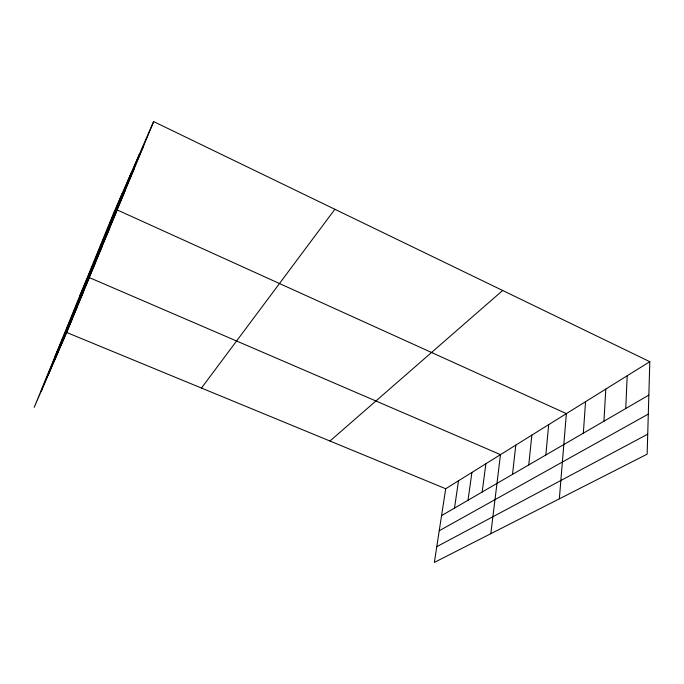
<?xml version="1.0" encoding="UTF-8"?>
<svg xmlns="http://www.w3.org/2000/svg" width="684" height="684" viewBox="0 0 684 684"><rect width="100%" height="100%" fill="white"/><g stroke="black" fill="none" stroke-linecap="round" stroke-linejoin="round"><path stroke-width="1.03" d="M649.8 361.691L647.149 454.167L434.349 562.419L445.703 488.744L649.8 361.691L153.643 121.581L113.664 212.963L34.2 407.382L66.69 332.492L153.643 121.581M625.749 408.528L627.177 375.772M603.946 421.199L605.793 389.085M583.332 433.186L585.555 401.679M559.341 498.833L566.369 413.623L117.212 209.945L79.968 295.411M545.849 454.988L548.679 424.636M528.758 464.923L531.844 435.118M512.487 474.388L515.804 445.104M490.813 533.691L500.491 454.629L89.322 277.593L54.566 357.561M482.169 492.01L485.871 463.735M468.027 500.235L471.9 472.439M454.501 508.101L458.519 480.766M41.168 391.316L122.385 193.033M48.196 375.114L131.097 173.12M54.874 359.724L139.305 154.37M65.245 334.493L77.446 306.406M59.935 347.421L71.94 319.761M111.817 221.231L125.48 189.895M96.427 258.655L109.654 228.294M89.493 275.524L102.497 245.624M82.935 291.469L95.734 262.04M70.837 320.89L83.234 292.367M129.524 178.156L143.64 145.854M120.375 200.395L134.269 168.572M201.464 388.05L334.878 209.287M329.962 441.026L502.672 290.486M441.556 515.625L648.842 395.096M439.222 530.775L648.295 414.085M436.768 546.678L647.722 434.169M66.69 332.492L445.703 488.744"/></g></svg>
